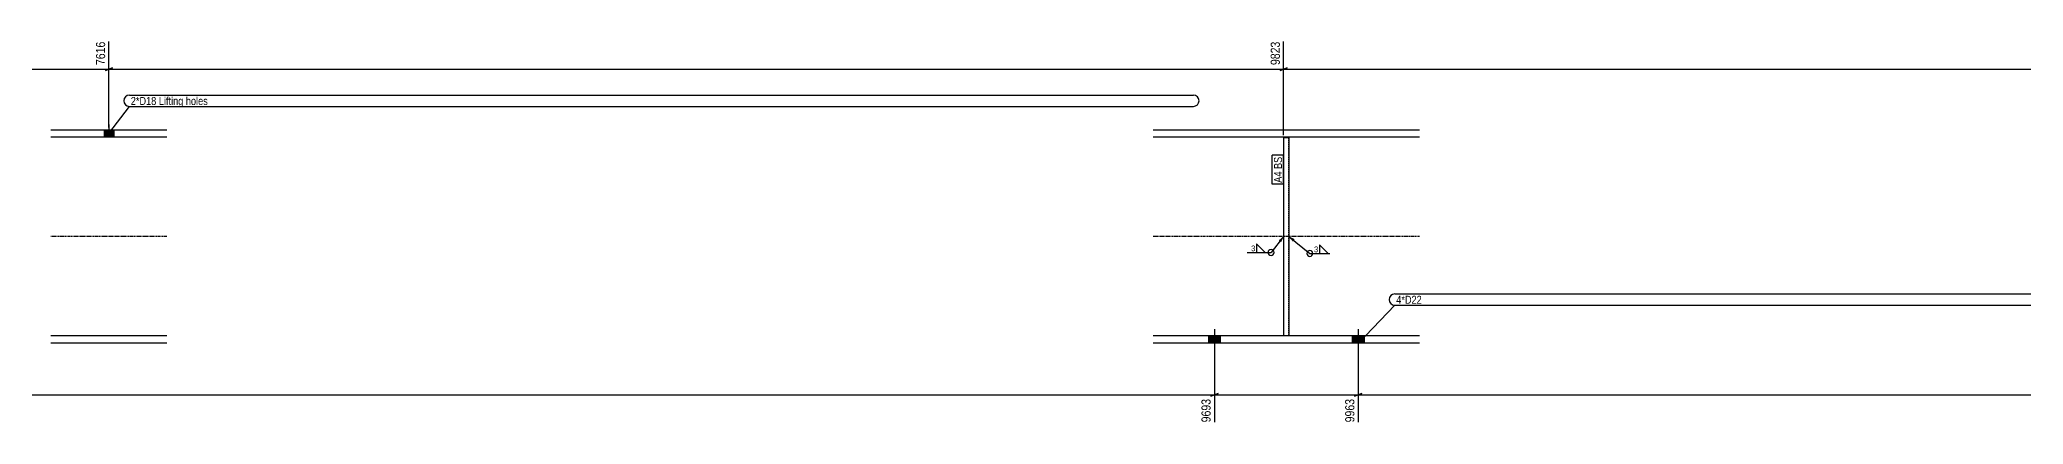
# Model space of a CAD drawing. Header units: millimetres. Extents: x 108 to 51700, y 7 to 4887.
# Drawn here: x 44248 to 47974, y 18 to 739 of the extents above; entities that cross this region are included whole.
import ezdxf

# ---------------------------------------------------------------- set-up
doc = ezdxf.new("R2010")
doc.units = ezdxf.units.MM
doc.linetypes.add('DXK_LINE_DOT2', pattern=[3.9198, 1.9599, -1.9599])
doc.linetypes.add('DXK_LINE_DOT3', pattern=[5.9187, 2.979, -0.9799, 0.9799, -0.9799])
for name, color, linetype in [('MÅLSÆTNING', 7, 'Continuous'), ('STÅL', 7, 'Continuous'), ('TEKST', 7, 'Continuous')]:
    doc.layers.add(name, color=color, linetype=linetype)
doc.styles.add('Arial Narrow', font='ARIALN.TTF', dxfattribs={"height": 0.2})

msp = doc.modelspace()

# ---------------------------------------------------------------- hatches: boundary and pattern name
at = {"layer": 'STÅL', "linetype": 'Continuous'}
for points in [[(44369.1, 556.8), (44387.1, 556.8), (44387.1, 570.3), (44369.1, 570.3)], [(46465.6, 183.8), (46443.6, 183.8), (46443.6, 170.3), (46465.6, 170.3)], [(46465.6, 183.8), (46443.6, 183.8), (46443.6, 170.3), (46465.6, 170.3)], [(46735.6, 183.8), (46713.6, 183.8), (46713.6, 170.3), (46735.6, 170.3)], [(46735.6, 183.8), (46713.6, 183.8), (46713.6, 170.3), (46735.6, 170.3)]]:
    msp.add_hatch(color=96, dxfattribs=at).paths.add_polyline_path(points)
at = {"layer": 'TEKST', "linetype": 'Continuous'}
for points in [[(46575.4, 363.2), (46584.6, 370.3), (46579.8, 359.7)], [(46601.6, 361), (46594.6, 370.3), (46605.1, 365.4)]]:
    msp.add_hatch(color=3, dxfattribs=at).paths.add_polyline_path(points)

# ---------------------------------------------------------------- linework, layer by layer
at = {"layer": 'MÅLSÆTNING', "color": 7, "linetype": 'Continuous'}
for p, q in [((44378.1, 574.8), (44378.1, 735.7)), ((46584.6, 560.3), (46584.6, 735.7)), ((46584.6, 560.3), (46584.6, 735.7)), ((43978.1, 684.1), (44378.1, 684.1)), ((44371.4, 681.4), (44384.9, 686.8)), ((46591.3, 686.8), (46577.8, 681.4)), ((46577.8, 681.4), (46591.3, 686.8)), ((46584.6, 684.1), (51445.2, 684.1)), ((46454.6, 150.8), (46454.6, 21.8)), ((46454.6, 150.8), (46454.6, 21.8)), ((46724.6, 150.8), (46724.6, 21.8)), ((46724.6, 150.8), (46724.6, 21.8)), ((46461.3, 76), (46447.8, 70.6)), ((46447.8, 70.6), (46461.3, 76)), ((46731.3, 76), (46717.8, 70.6)), ((46717.8, 70.6), (46731.3, 76)), ((41687, 73.3), (46454.6, 73.3)), ((46454.6, 73.3), (46724.6, 73.3)), ((46724.6, 73.3), (51572.3, 73.3))]:
    msp.add_line(p, q, dxfattribs=at)
at = {"layer": 'STÅL', "color": 2, "linetype": 'Continuous'}
for p, q in [((44269.1, 570.3), (44486.7, 570.3)), ((46339.6, 570.3), (46839.6, 570.3)), ((44486.7, 556.8), (44269.1, 556.8)), ((46839.6, 556.8), (46339.6, 556.8)), ((46584.6, 555.8), (46584.6, 184.8)), ((46584.6, 555.8), (46594.6, 555.8)), ((46594.6, 555.8), (46594.6, 184.8)), ((44486.7, 183.8), (44269.1, 183.8)), ((44486.7, 170.3), (44269.1, 170.3)), ((46839.6, 183.8), (46339.6, 183.8)), ((46839.6, 170.3), (46339.6, 170.3)), ((46584.6, 184.8), (46594.6, 184.8))]:
    msp.add_line(p, q, dxfattribs=at)
at = {"layer": 'STÅL', "color": 96, "linetype": 'Continuous'}
for p, q in [((44369.1, 570.3), (44369.1, 556.8)), ((44378.1, 580.3), (44378.1, 556.8)), ((44387.1, 570.3), (44387.1, 556.8)), ((46454.6, 196.8), (46454.6, 123.8)), ((46454.6, 196.8), (46454.6, 123.8)), ((46724.6, 196.8), (46724.6, 123.8)), ((46724.6, 196.8), (46724.6, 123.8)), ((46443.6, 183.8), (46443.6, 170.3)), ((46443.6, 183.8), (46443.6, 170.3)), ((46465.6, 183.8), (46465.6, 170.3)), ((46465.6, 183.8), (46465.6, 170.3)), ((46713.6, 183.8), (46713.6, 170.3)), ((46713.6, 183.8), (46713.6, 170.3)), ((46735.6, 183.8), (46735.6, 170.3)), ((46735.6, 183.8), (46735.6, 170.3))]:
    msp.add_line(p, q, dxfattribs=at)
at = {"layer": 'STÅL', "color": 7, "linetype": 'DXK_LINE_DOT2'}
for p, q in [((46584.6, 555.8), (46584.6, 190.9)), ((46594.6, 555.8), (46584.6, 555.8)), ((46594.6, 184.8), (46594.6, 555.8)), ((46584.6, 190.9), (46584.6, 184.8)), ((46584.6, 184.8), (46594.6, 184.8))]:
    msp.add_line(p, q, dxfattribs=at)
at = {"layer": 'STÅL', "color": 7, "linetype": 'DXK_LINE_DOT3'}
for p, q in [((44486.7, 370.3), (44269.1, 370.3)), ((46839.6, 370.3), (46339.6, 370.3))]:
    msp.add_line(p, q, dxfattribs=at)
at = {"layer": 'TEKST', "color": 3, "linetype": 'Continuous'}
msp.add_line((46584.6, 370.3), (46560.9, 340.3), dxfattribs=at)
for start, end in [(90, 270), (270, 90)]:
    msp.add_arc((46560.9, 340.3), 5.62, start, end, dxfattribs=at)

# ---------------------------------------------------------------- wipeouts: each hides what was drawn before it
at = {"color": 0}
for points in [[(44467.1, 616.9), (44467.1, 632.7), (44419.1, 632.7), (44419.1, 616.9)], [(51369.5, 244.1), (51369.5, 259.8), (46796.1, 259.8), (46796.1, 244.1)]]:
    msp.add_wipeout(points, dxfattribs=at).dxf.layer = 'TEKST'

# ---------------------------------------------------------------- next in the draw order: wipeouts: each hides what was drawn before it
at = {"color": 0, "linetype": 'Continuous'}
for points in [[(44374.5, 739.3), (44349.3, 739.3), (44349.3, 688.2), (44374.5, 688.2)], [(46451, 69.2), (46425.8, 69.2), (46425.8, 18.2), (46451, 18.2)], [(46721, 69.2), (46695.8, 69.2), (46695.8, 18.2), (46721, 18.2)]]:
    msp.add_wipeout(points, dxfattribs=at).dxf.layer = 'MÅLSÆTNING'
at = {"color": 0}
for points in [[(44467.1, 616.9), (44467.1, 632.7), (44419.1, 632.7), (44419.1, 616.9)], [(46581.5, 492.1), (46565.7, 492.1), (46565.7, 471), (46581.5, 471)], [(46531.4, 341.7), (46531.4, 354.7), (46522.7, 354.7), (46522.7, 341.7)], [(46649.5, 339.9), (46649.5, 352.9), (46640.8, 352.9), (46640.8, 339.9)], [(51369.5, 244.1), (51369.5, 259.8), (46796.1, 259.8), (46796.1, 244.1)]]:
    msp.add_wipeout(points, dxfattribs=at).dxf.layer = 'TEKST'

# ---------------------------------------------------------------- next in the draw order: linework, layer by layer
at = {"layer": 'MÅLSÆTNING', "color": 7, "linetype": 'Continuous'}
for p, q in [((44378.1, 574.8), (44378.1, 735.7)), ((44384.9, 686.8), (44371.4, 681.4)), ((44378.1, 684.1), (46584.6, 684.1))]:
    msp.add_line(p, q, dxfattribs=at)
at = {"layer": 'TEKST', "color": 7, "linetype": 'Continuous'}
for p, q in [((44378.1, 563.5), (44416.4, 614.2)), ((46793.4, 262.5), (51372.2, 262.5)), ((46724.6, 169.5), (46793.4, 241.4)), ((46793.4, 241.4), (51372.2, 241.4))]:
    msp.add_line(p, q, dxfattribs=at)
at = {"layer": 'TEKST', "color": 3, "linetype": 'Continuous'}
for p, q in [((46515.8, 340.3), (46560.9, 340.3)), ((46549.8, 340.3), (46533.7, 356.4)), ((46533.7, 356.4), (46533.7, 340.3)), ((46533.7, 340.3), (46549.8, 340.3)), ((46594.6, 370.3), (46633.8, 338.5)), ((46633.8, 338.5), (46671.1, 338.5)), ((46667.9, 338.5), (46651.8, 354.6)), ((46651.8, 354.6), (46651.8, 338.5)), ((46651.8, 338.5), (46667.9, 338.5))]:
    msp.add_line(p, q, dxfattribs=at)
at = {"layer": 'TEKST', "color": 7, "linetype": 'Continuous'}
for centre in [(44416.4, 624.8), (46793.4, 251.9)]:
    msp.add_arc(centre, 10.6, 90, 270, dxfattribs=at)
at = {"layer": 'TEKST', "color": 3, "linetype": 'Continuous'}
for start, end in [(90, 270), (270, 90)]:
    msp.add_arc((46633.8, 338.5), 5.62, start, end, dxfattribs=at)

# ---------------------------------------------------------------- next in the draw order: texts
at = {"layer": 'MÅLSÆTNING', "color": 3, "linetype": 'Continuous', "style": 'Arial Narrow'}
for s, p in [('7616', (44370.9, 691.8)), ('9693', (46447.4, 21.8)), ('9963', (46717.4, 21.8))]:
    msp.add_text(s, height=17.18, rotation=90.0002, dxfattribs=at).set_placement(p)
at = {"layer": 'TEKST', "color": 3, "style": 'Arial Narrow'}
for s, height, p in [('3', 10.7, (46523.6, 342.6)), ('3', 10.7, (46641.7, 340.8)), ('4*D22', 15.03, (46796.1, 244.1))]:
    msp.add_text(s, height=height, dxfattribs=at).set_placement(p)

# ---------------------------------------------------------------- next in the draw order: wipeouts: each hides what was drawn before it
at = {"color": 0}
for points in [[(46412.3, 616.9), (46412.3, 632.7), (44471.8, 632.7), (44471.8, 616.9)], [(46581.5, 492.1), (46565.7, 492.1), (46565.7, 471), (46581.5, 471)]]:
    msp.add_wipeout(points, dxfattribs=at).dxf.layer = 'TEKST'

# ---------------------------------------------------------------- next in the draw order: linework, layer by layer
at = {"layer": 'TEKST', "color": 7, "linetype": 'Continuous'}
msp.add_line((46584.2, 468.3), (46563, 468.3), dxfattribs=at)

# ---------------------------------------------------------------- next in the draw order: wipeouts: each hides what was drawn before it
at = {"color": 0, "linetype": 'Continuous'}
msp.add_wipeout([(46581, 739.3), (46555.8, 739.3), (46555.8, 688.2), (46581, 688.2)], dxfattribs=at).dxf.layer = 'MÅLSÆTNING'
at = {"color": 0}
for points in [[(46412.3, 616.9), (46412.3, 632.7), (44471.8, 632.7), (44471.8, 616.9)], [(46581.5, 519.8), (46565.7, 519.8), (46565.7, 496.8), (46581.5, 496.8)]]:
    msp.add_wipeout(points, dxfattribs=at).dxf.layer = 'TEKST'

# ---------------------------------------------------------------- next in the draw order: linework, layer by layer
at = {"layer": 'TEKST', "color": 7, "linetype": 'Continuous'}
for p, q in [((44416.4, 635.4), (46415, 635.4)), ((44416.4, 614.2), (46415, 614.2))]:
    msp.add_line(p, q, dxfattribs=at)
msp.add_arc((46415, 624.8), 10.6, 270, 90, dxfattribs=at)

# ---------------------------------------------------------------- next in the draw order: texts
at = {"layer": 'MÅLSÆTNING', "color": 3, "linetype": 'Continuous', "style": 'Arial Narrow'}
msp.add_text('9823', height=17.18, rotation=90.0002, dxfattribs=at).set_placement((46577.4, 691.8))
at = {"layer": 'TEKST', "color": 3, "style": 'Arial Narrow'}
for s, height, p in [('2*D18', 15.03, (44419.1, 616.9)), ('Lifting holes', 15.032, (44471.8, 616.9))]:
    msp.add_text(s, height=height, dxfattribs=at).set_placement(p)

# ---------------------------------------------------------------- next in the draw order: wipeouts: each hides what was drawn before it
at = {"color": 0}
msp.add_wipeout([(46581.5, 519.8), (46565.7, 519.8), (46565.7, 496.8), (46581.5, 496.8)], dxfattribs=at).dxf.layer = 'TEKST'

# ---------------------------------------------------------------- next in the draw order: linework, layer by layer
at = {"layer": 'TEKST', "color": 7, "linetype": 'Continuous'}
for p, q in [((46563, 468.3), (46563, 522.5)), ((46584.2, 522.5), (46563, 522.5)), ((46584.2, 468.3), (46584.2, 522.5))]:
    msp.add_line(p, q, dxfattribs=at)

# ---------------------------------------------------------------- next in the draw order: texts
at = {"layer": 'TEKST', "color": 3, "style": 'Arial Narrow'}
for s, p in [('BS', (46581.5, 496.8)), ('A4', (46581.5, 471))]:
    msp.add_text(s, height=15.03, rotation=90.0002, dxfattribs=at).set_placement(p)

doc.saveas('drawing.dxf')
